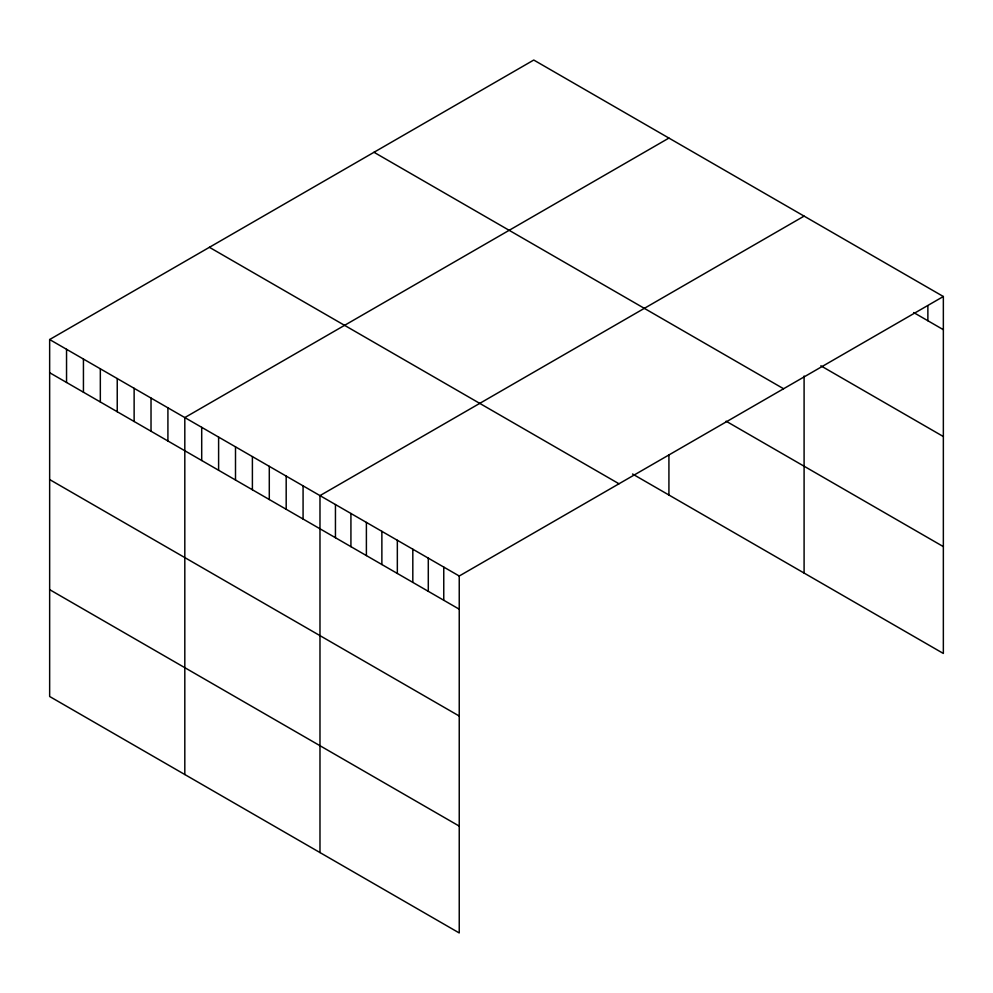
<?xml version="1.0" encoding="UTF-8"?>
<svg xmlns="http://www.w3.org/2000/svg" width="993" height="993" viewBox="0 0 993 993"><rect width="100%" height="100%" fill="white"/><g stroke="black" fill="none" stroke-linecap="round" stroke-linejoin="round"><path stroke-width="1.49" d="M943.35 296.51L459.238 576.014L459.238 932.961L49.65 696.49L49.65 339.544L533.762 60.039L943.35 296.51L943.35 653.456L632.541 474.009M668.922 138.077L184.81 417.581L184.81 774.528M804.094 216.114L319.982 495.619L319.982 852.553M913.697 312.559L943.35 329.688M820.851 365.809L943.35 436.535M374.001 152.277L783.589 388.747M726.106 421.193L943.35 546.609M209.411 247.307L618.999 483.777M49.65 339.544L459.238 576.014M49.65 372.71L459.238 609.193M49.65 479.557L459.238 716.027M49.65 589.643L459.238 826.114M927.872 305.67L927.872 320.751M804.094 376.012L804.094 573.06M668.922 454.955L668.922 495.023M443.759 567.077L443.759 600.256M428.293 558.153L428.293 591.319M412.815 549.216L412.815 582.382M397.337 540.279L397.337 573.457M381.871 531.354L381.871 564.52M366.392 522.417L366.392 555.583M350.926 513.48L350.926 546.659M335.448 504.543L335.448 537.722M303.076 485.862L303.076 519.029M286.183 476.106L286.183 509.272M269.289 466.35L269.289 499.529M252.396 456.594L252.396 489.772M235.502 446.838L235.502 480.016M218.609 437.094L218.609 470.26M201.703 427.338L201.703 460.504M167.916 407.825L167.916 440.991M151.023 398.069L151.023 431.247M134.129 388.313L134.129 421.491M117.236 378.556L117.236 411.735M100.33 368.813L100.33 401.979M83.437 359.056L83.437 392.223M66.543 349.3L66.543 382.466"/></g></svg>
